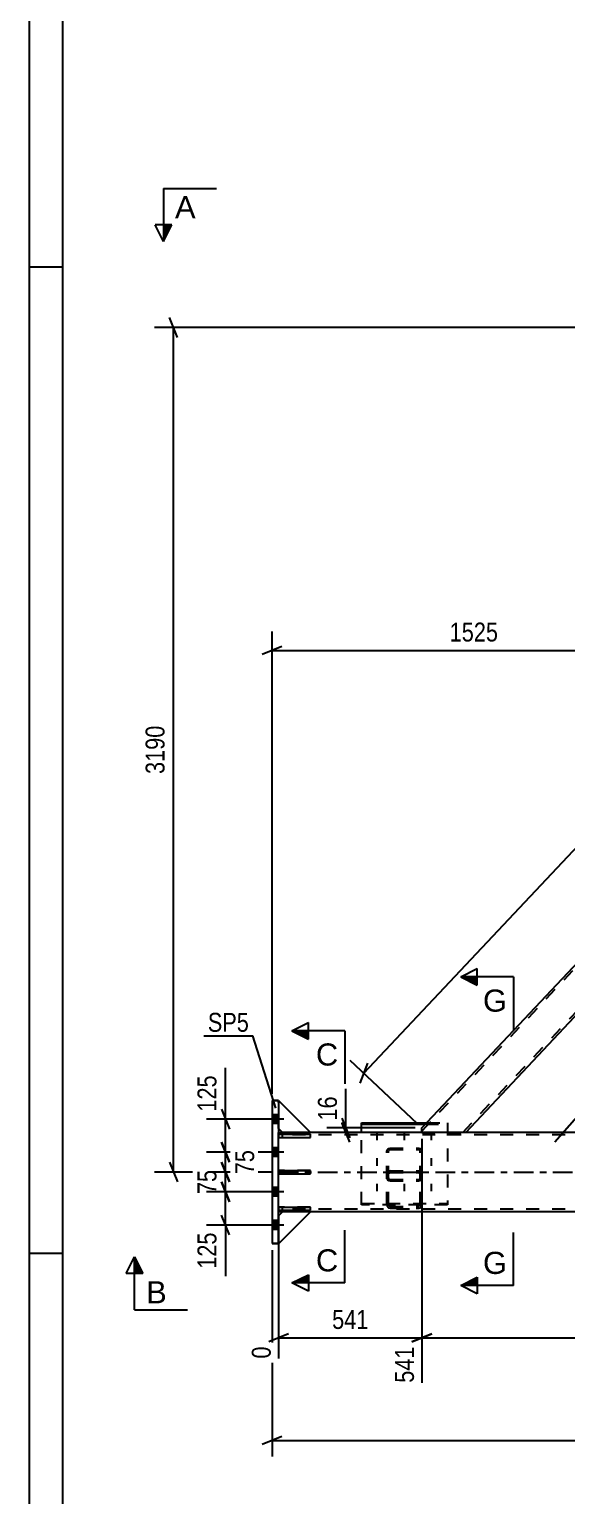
# Model space of a CAD drawing. Header units: millimetres. Extents: x -98 to 743, y -438 to 156.
# Drawn here: x -97.7 to -16.5, y -176.5 to 45 of the extents above; entities that cross this region are included whole.
import ezdxf

# ---------------------------------------------------------------- set-up
doc = ezdxf.new("R2010")
doc.units = ezdxf.units.MM
doc.linetypes.add('DXK_LINE_DOT2', pattern=[3.9198, 1.9599, -1.9599])
doc.linetypes.add('DXK_LINE_DOT3', pattern=[5.9187, 2.979, -0.9799, 0.9799, -0.9799])
doc.styles.add('Arial', font='ARIAL.TTF', dxfattribs={"height": 0.2})
doc.styles.add('Arial Narrow', font='ARIALN.TTF', dxfattribs={"height": 0.2})

# ---------------------------------------------------------------- blocks, each defined once
blk = doc.blocks.new('Unknown-761554712-1131')
at = {"color": 5, "linetype": 'Continuous'}
for p, q in [((-97.67, 156.09), (-97.67, -437.91)), ((-92.67, 151.09), (-92.67, -432.91)), ((-92.67, 9.09), (-97.67, 9.09)), ((-92.67, -139.91), (-97.67, -139.91))]:
    blk.add_line(p, q, dxfattribs=at)
blk = doc.blocks.new('Part-761554712-1737 - 1694')
at = {"color": 2, "linetype": 'Continuous'}
for p, q in [((-60, -116.8), (-61, -116.8)), ((-61, -116.8), (-61, -138.4)), ((-60, -116.8), (-60, -121.89)), ((-60, -127.39), (-60, -122.37)), ((-60, -132.89), (-60, -127.87)), ((-60, -138.4), (-60, -133.37)), ((-60, -138.4), (-61, -138.4))]:
    blk.add_line(p, q, dxfattribs=at)
at = {"color": 7, "linetype": 'DXK_LINE_DOT2'}
for p, q in [((-61, -116.8), (-60, -116.8)), ((-60, -122.37), (-60, -121.89)), ((-60, -127.87), (-60, -127.39)), ((-60, -133.37), (-60, -132.89)), ((-61, -138.4), (-60, -138.4))]:
    blk.add_line(p, q, dxfattribs=at)
blk = doc.blocks.new('Bolt-761554712-1721 - 1694')
at = {"linetype": 'Continuous'}
for points in [[(-61, -118.94), (-61, -120.26), (-60, -120.26), (-60, -118.94)], [(-61, -118.94), (-61, -120.26), (-60, -120.26), (-60, -118.94)], [(-61, -118.94), (-61, -120.26), (-60, -120.26), (-60, -118.94)], [(-61, -123.94), (-61, -125.26), (-60, -125.26), (-60, -123.94)], [(-61, -123.94), (-61, -125.26), (-60, -125.26), (-60, -123.94)], [(-61, -129.94), (-61, -131.26), (-60, -131.26), (-60, -129.94)], [(-61, -129.94), (-61, -131.26), (-60, -131.26), (-60, -129.94)], [(-61, -134.94), (-61, -136.26), (-60, -136.26), (-60, -134.94)], [(-61, -134.94), (-61, -136.26), (-60, -136.26), (-60, -134.94)], [(-61, -134.94), (-61, -136.26), (-60, -136.26), (-60, -134.94)]]:
    blk.add_hatch(color=1, dxfattribs=at).paths.add_polyline_path(points)
at = {"color": 1, "linetype": 'Continuous'}
for p, q in [((-59.24, -119.6), (-64, -119.6)), ((-59.24, -119.6), (-64, -119.6)), ((-59.24, -119.6), (-64, -119.6)), ((-60, -118.94), (-61, -118.94)), ((-60, -118.94), (-61, -118.94)), ((-60, -118.94), (-61, -118.94)), ((-60, -120.26), (-61, -120.26)), ((-60, -120.26), (-61, -120.26)), ((-60, -120.26), (-61, -120.26)), ((-60, -123.94), (-61, -123.94)), ((-60, -123.94), (-61, -123.94)), ((-59.24, -124.6), (-64, -124.6)), ((-59.24, -124.6), (-64, -124.6)), ((-60, -125.26), (-61, -125.26)), ((-60, -125.26), (-61, -125.26)), ((-59.24, -130.6), (-64, -130.6)), ((-59.24, -130.6), (-64, -130.6)), ((-60, -129.94), (-61, -129.94)), ((-60, -129.94), (-61, -129.94)), ((-60, -131.26), (-61, -131.26)), ((-60, -131.26), (-61, -131.26)), ((-60, -134.94), (-61, -134.94)), ((-60, -134.94), (-61, -134.94)), ((-60, -134.94), (-61, -134.94)), ((-59.24, -135.6), (-64, -135.6)), ((-59.24, -135.6), (-64, -135.6)), ((-59.24, -135.6), (-64, -135.6)), ((-60, -136.26), (-61, -136.26)), ((-60, -136.26), (-61, -136.26)), ((-60, -136.26), (-61, -136.26))]:
    blk.add_line(p, q, dxfattribs=at)
blk = doc.blocks.new('Part-761554712-2083 - 1694')
at = {"color": 2, "linetype": 'Continuous'}
for p, q in [((-60, -116.8), (-55.2, -121.6)), ((-60, -121), (-59.4, -121.6)), ((-55.2, -121.6), (-59.4, -121.6))]:
    blk.add_line(p, q, dxfattribs=at)
at = {"color": 7, "linetype": 'DXK_LINE_DOT2'}
blk.add_line((-60, -116.8), (-60, -121), dxfattribs=at)
blk = doc.blocks.new('Part-761554712-1777 - 1694')
at = {"color": 2, "linetype": 'Continuous'}
for p, q in [((-38.36, -120.94), (69.73, -6)), ((76.36, -6.66), (76.36, -6)), ((76.36, -6.66), (22.63, -63.8)), ((-31.73, -121.6), (19, -67.65)), ((-38.36, -121.6), (-38.36, -120.94))]:
    blk.add_line(p, q, dxfattribs=at)
at = {"color": 7, "linetype": 'DXK_LINE_DOT2'}
for p, q in [((-38.36, -121.41), (70.17, -6)), ((-32.17, -121.6), (76.36, -6.19)), ((69.73, -6), (76.36, -6)), ((19, -67.65), (22.63, -63.8)), ((-38.36, -121.6), (-31.73, -121.6))]:
    blk.add_line(p, q, dxfattribs=at)
blk = doc.blocks.new('Part-761554712-2089 - 1694')
at = {"color": 2, "linetype": 'Continuous'}
for p, q in [((-60, -121.89), (-60, -122.37)), ((-60, -121.89), (-55.2, -121.89)), ((-60, -122.37), (-55.2, -122.37)), ((-55.2, -122.37), (-55.2, -121.89))]:
    blk.add_line(p, q, dxfattribs=at)
at = {"color": 7, "linetype": 'DXK_LINE_DOT2'}
blk.add_line((-59.4, -122.37), (-59.4, -121.89), dxfattribs=at)
blk = doc.blocks.new('Part-761554712-2101 - 1694')
at = {"color": 7, "linetype": 'DXK_LINE_DOT2'}
for p, q in [((-55.2, -132.89), (-60, -132.89)), ((-60, -132.89), (-60, -133.37)), ((-59.4, -133.37), (-59.4, -132.89)), ((-55.2, -133.37), (-55.2, -132.89)), ((-60, -133.37), (-55.2, -133.37))]:
    blk.add_line(p, q, dxfattribs=at)
blk = doc.blocks.new('Part-761554712-1946 - 1694')
at = {"color": 7, "linetype": 'DXK_LINE_DOT2'}
for p, q in [((-43.5, -124.12), (-43.34, -124.02)), ((-43.34, -124.02), (-43.16, -123.98)), ((-43.16, -123.98), (-38.84, -123.98)), ((-38.84, -123.98), (-38.66, -124.02)), ((-38.66, -124.02), (-38.5, -124.12)), ((-43.64, -124.43), (-43.6, -124.26)), ((-43.64, -132.54), (-43.64, -124.43)), ((-43.6, -124.26), (-43.5, -124.12)), ((-43.38, -124.35), (-43.4, -124.43)), ((-43.4, -132.54), (-43.4, -124.43)), ((-43.33, -124.27), (-43.38, -124.35)), ((-43.25, -124.23), (-43.33, -124.27)), ((-43.16, -124.21), (-43.25, -124.23)), ((-43.16, -124.21), (-38.84, -124.21)), ((-38.75, -124.23), (-38.84, -124.21)), ((-38.67, -124.27), (-38.75, -124.23)), ((-38.62, -124.35), (-38.67, -124.27)), ((-38.6, -124.43), (-38.62, -124.35)), ((-38.6, -132.54), (-38.6, -124.43)), ((-38.5, -124.12), (-38.4, -124.26)), ((-38.4, -124.26), (-38.36, -124.43)), ((-38.36, -132.54), (-38.36, -124.43)), ((-43.6, -127.75), (-43.64, -127.94)), ((-43.4, -127.94), (-43.38, -127.84)), ((-43.38, -127.84), (-43.33, -127.76)), ((-43.16, -127.43), (-43.34, -127.47)), ((-43.33, -127.76), (-43.25, -127.7)), ((-43.25, -127.7), (-43.16, -127.69)), ((-43.16, -127.43), (-38.84, -127.43)), ((-43.16, -127.69), (-38.84, -127.69)), ((-38.66, -127.47), (-38.84, -127.43)), ((-38.84, -127.69), (-38.75, -127.7)), ((-38.75, -127.7), (-38.67, -127.76)), ((-38.67, -127.76), (-38.62, -127.84)), ((-38.62, -127.84), (-38.6, -127.94)), ((-38.36, -127.94), (-38.4, -127.75)), ((-43.6, -128.67), (-43.64, -128.49)), ((-43.5, -128.81), (-43.6, -128.67)), ((-43.34, -128.91), (-43.5, -128.81)), ((-43.4, -128.49), (-43.38, -128.58)), ((-43.38, -128.58), (-43.33, -128.65)), ((-43.16, -128.94), (-43.34, -128.91)), ((-43.33, -128.65), (-43.25, -128.7)), ((-43.25, -128.7), (-43.16, -128.72)), ((-43.16, -128.72), (-38.84, -128.72)), ((-43.16, -128.94), (-38.84, -128.94)), ((-38.84, -128.72), (-38.75, -128.7)), ((-38.66, -128.91), (-38.84, -128.94)), ((-38.75, -128.7), (-38.67, -128.65)), ((-38.67, -128.65), (-38.62, -128.58)), ((-38.5, -128.81), (-38.66, -128.91)), ((-38.62, -128.58), (-38.6, -128.49)), ((-38.4, -128.67), (-38.5, -128.81)), ((-38.36, -128.49), (-38.4, -128.67)), ((-43.64, -132.54), (-43.6, -132.73)), ((-43.38, -132.64), (-43.4, -132.54)), ((-43.33, -132.72), (-43.38, -132.64)), ((-43.25, -132.77), (-43.33, -132.72)), ((-43.16, -132.79), (-43.25, -132.77)), ((-43.16, -132.79), (-38.84, -132.79)), ((-38.75, -132.77), (-38.84, -132.79)), ((-38.67, -132.72), (-38.75, -132.77)), ((-38.62, -132.64), (-38.67, -132.72)), ((-38.6, -132.54), (-38.62, -132.64)), ((-38.4, -132.73), (-38.36, -132.54)), ((-43.34, -133.01), (-43.16, -133.05)), ((-43.16, -133.05), (-38.84, -133.05)), ((-38.84, -133.05), (-38.66, -133.01))]:
    blk.add_line(p, q, dxfattribs=at)
for centre, start, end in [((-43.14, -127.92), 114.32, 159.2417), ((-38.86, -127.92), 20.7583, 65.68), ((-43.14, -132.56), 200.7583, 245.68), ((-38.86, -132.56), 294.32, 339.2417)]:
    blk.add_arc(centre, 0.496, start, end, dxfattribs=at)
blk = doc.blocks.new('Part-761554712-1951 - 1694')
at = {"color": 2, "linetype": 'Continuous'}
for p, q in [((-47.5, -120.14), (-37.6, -120.14)), ((-47.5, -121.6), (-47.5, -120.14)), ((-47.5, -120.36), (-37.81, -120.36))]:
    blk.add_line(p, q, dxfattribs=at)
at = {"color": 7, "linetype": 'DXK_LINE_DOT2'}
for p, q in [((-47.5, -132.57), (-47.5, -121.6)), ((-37.81, -120.36), (-34.5, -120.36)), ((-37.6, -120.14), (-34.5, -120.14)), ((-34.5, -120.14), (-34.5, -132.57)), ((-47.5, -132.35), (-34.5, -132.35)), ((-34.5, -132.57), (-47.5, -132.57))]:
    blk.add_line(p, q, dxfattribs=at)
blk = doc.blocks.new('Part-761554712-2008 - 1694')
at = {"color": 2, "linetype": 'Continuous'}
for p, q in [((-60, -121.6), (-59.4, -121.6)), ((441.41, -121.6), (-55.2, -121.6)), ((571.24, -133.6), (-60, -133.6))]:
    blk.add_line(p, q, dxfattribs=at)
at = {"color": 7, "linetype": 'DXK_LINE_DOT2'}
for p, q in [((-60, -133.6), (-60, -121.6)), ((-55.2, -121.6), (-59.4, -121.6)), ((571.24, -122), (-60, -122)), ((571.24, -133.2), (-60, -133.2))]:
    blk.add_line(p, q, dxfattribs=at)
at = {"color": 7, "linetype": 'DXK_LINE_DOT3'}
blk.add_line((-60, -127.6), (571.24, -127.6), dxfattribs=at)
blk = doc.blocks.new('Part-761554712-2095 - 1694')
at = {"color": 7, "linetype": 'DXK_LINE_DOT2'}
for p, q in [((-55.2, -127.39), (-60, -127.39)), ((-60, -127.39), (-60, -127.87)), ((-60, -127.87), (-55.2, -127.87)), ((-59.4, -127.87), (-59.4, -127.39)), ((-55.2, -127.87), (-55.2, -127.39))]:
    blk.add_line(p, q, dxfattribs=at)
blk = doc.blocks.new('Part-761554712-2074 - 1694')
at = {"color": 7, "linetype": 'DXK_LINE_DOT2'}
for p, q in [((-59.4, -133.63), (-60, -134.23)), ((-60, -138.43), (-55.2, -133.63)), ((-60, -134.23), (-60, -138.43)), ((-55.2, -133.63), (-59.4, -133.63))]:
    blk.add_line(p, q, dxfattribs=at)
blk = doc.blocks.new('Part-761554712-2077 - 1694')
at = {"color": 2, "linetype": 'Continuous'}
for p, q in [((-59.4, -133.63), (-60, -134.23)), ((-60, -138.43), (-55.2, -133.63)), ((-55.2, -133.63), (-59.4, -133.63)), ((-60, -138.4), (-60, -138.43))]:
    blk.add_line(p, q, dxfattribs=at)
at = {"color": 7, "linetype": 'DXK_LINE_DOT2'}
blk.add_line((-60, -138.43), (-60, -134.23), dxfattribs=at)
blk = doc.blocks.new('Part-761554712-2080 - 1694')
at = {"color": 7, "linetype": 'DXK_LINE_DOT2'}
for p, q in [((-60, -121), (-60, -116.8)), ((-60, -116.8), (-55.2, -121.6)), ((-59.4, -121.6), (-60, -121)), ((-55.2, -121.6), (-59.4, -121.6))]:
    blk.add_line(p, q, dxfattribs=at)
blk = doc.blocks.new('Part-761554712-2086 - 1694')
at = {"color": 2, "linetype": 'Continuous'}
for p, q in [((-60, -127.39), (-60, -127.87)), ((-60, -127.39), (-55.2, -127.39)), ((-60, -127.87), (-55.2, -127.87)), ((-55.2, -127.87), (-55.2, -127.39))]:
    blk.add_line(p, q, dxfattribs=at)
at = {"color": 7, "linetype": 'DXK_LINE_DOT2'}
blk.add_line((-59.4, -127.87), (-59.4, -127.39), dxfattribs=at)
blk = doc.blocks.new('Part-761554712-2092 - 1694')
at = {"color": 2, "linetype": 'Continuous'}
for p, q in [((-60, -132.89), (-60, -133.37)), ((-60, -132.89), (-55.2, -132.89)), ((-55.2, -133.37), (-55.2, -132.89)), ((-60, -133.37), (-55.2, -133.37))]:
    blk.add_line(p, q, dxfattribs=at)
at = {"color": 7, "linetype": 'DXK_LINE_DOT2'}
blk.add_line((-59.4, -133.37), (-59.4, -132.89), dxfattribs=at)
blk = doc.blocks.new('Part-761554712-2098 - 1694')
at = {"color": 7, "linetype": 'DXK_LINE_DOT2'}
for p, q in [((-55.2, -121.89), (-60, -121.89)), ((-60, -121.89), (-60, -122.37)), ((-60, -122.37), (-55.2, -122.37)), ((-59.4, -122.37), (-59.4, -121.89)), ((-55.2, -122.37), (-55.2, -121.89))]:
    blk.add_line(p, q, dxfattribs=at)
blk = doc.blocks.new('Bolt-761554712-2183 - 1694')
at = {"color": 1, "linetype": 'DXK_LINE_DOT2'}
for p, q in [((-45.1, -122.79), (-45.1, -121.65)), ((-41, -122.79), (-41, -121.65)), ((-36.9, -122.79), (-36.9, -121.65)), ((-45.1, -126.64), (-45.1, -125.51)), ((-36.9, -126.64), (-36.9, -125.51)), ((-45.1, -130.49), (-45.1, -129.36)), ((-41, -130.49), (-41, -129.36)), ((-36.9, -130.49), (-36.9, -129.36))]:
    blk.add_line(p, q, dxfattribs=at)
blk = doc.blocks.new('StraightDimension-761554712-2397 - 1694')
at = {"color": 7, "linetype": 'Continuous'}
for p, q in [((-1, 0), (-78.74, 0)), ((-75.29, -1.5), (-76.49, 1.5)), ((-75.89, -127.6), (-75.89, 0)), ((-76.49, -126.1), (-75.29, -129.1)), ((-61, -127.6), (-78.74, -127.6))]:
    blk.add_line(p, q, dxfattribs=at)
at = {"color": 0}
blk.add_wipeout([(-76.64, -59.54), (-80.84, -59.54), (-80.84, -68.06), (-76.64, -68.06)], dxfattribs=at)
at = {"color": 3, "style": 'Arial Narrow'}
blk.add_text('3190', height=2.863, rotation=90.0002, dxfattribs=at).set_placement((-77.24, -67.46))
blk = doc.blocks.new('StraightDimension-761554712-8963 - 1694')
at = {"color": 7, "linetype": 'Continuous'}
for p, q in [((-68.65, -126.1), (-67.45, -129.1)), ((-61, -127.6), (-70.9, -127.6)), ((-68.05, -130.6), (-68.05, -127.6)), ((-62, -130.6), (-70.9, -130.6)), ((-67.45, -132.1), (-68.65, -129.1))]:
    blk.add_line(p, q, dxfattribs=at)
at = {"color": 0}
blk.add_wipeout([(-68.8, -126.67), (-73, -126.67), (-73, -131.53), (-68.8, -131.53)], dxfattribs=at)
at = {"color": 3, "style": 'Arial Narrow'}
blk.add_text('75', height=2.863, rotation=90.0002, dxfattribs=at).set_placement((-69.4, -130.93))
blk = doc.blocks.new('StraightDimension-761554712-2417 - 1694')
at = {"color": 7, "linetype": 'Continuous'}
for p, q in [((0, -7), (0, -51.2)), ((-61, -115.8), (-61, -45.95)), ((-59.5, -48.2), (-62.5, -49.4)), ((-1.5, -49.4), (1.5, -48.2)), ((-61, -48.8), (0, -48.8))]:
    blk.add_line(p, q, dxfattribs=at)
at = {"color": 0}
blk.add_wipeout([(-26.24, -48.05), (-26.24, -43.85), (-34.76, -43.85), (-34.76, -48.05)], dxfattribs=at)
at = {"color": 3, "style": 'Arial Narrow'}
blk.add_text('1525', height=2.863, dxfattribs=at).set_placement((-34.16, -47.45))
blk = doc.blocks.new('StraightDimension-761554712-2334 - 1694')
at = {"color": 7, "linetype": 'Continuous'}
for p, q in [((-47.15, -112.68), (60.95, 2.26)), ((69.01, -5.31), (58.87, 4.21)), ((60.36, 0.76), (61.54, 3.77)), ((-39.09, -120.26), (-49.22, -110.73)), ((-46.56, -111.17), (-47.74, -114.18))]:
    blk.add_line(p, q, dxfattribs=at)
at = {"color": 0}
blk.add_wipeout([(9.27, -51.59), (6.21, -48.72), (0.38, -54.92), (3.44, -57.79)], dxfattribs=at)
at = {"color": 3, "style": 'Arial Narrow'}
blk.add_text('3945', height=2.863, rotation=46.7591, dxfattribs=at).set_placement((3.41, -56.95))
blk = doc.blocks.new('StraightDimension-761554712-2355 - 1694')
at = {"color": 7, "linetype": 'Continuous'}
for p, q in [((-50.45, -119.44), (-49.25, -122.44)), ((-39.36, -120.94), (-52.7, -120.94)), ((-39.36, -121.6), (-52.7, -121.6)), ((-49.25, -123.1), (-50.45, -120.1)), ((-49.85, -121.6), (-49.85, -120.94))]:
    blk.add_line(p, q, dxfattribs=at)
at = {"color": 0}
blk.add_wipeout([(-50.6, -115.56), (-54.8, -115.56), (-54.8, -120.42), (-50.6, -120.42)], dxfattribs=at)
at = {"color": 7, "linetype": 'Continuous'}
blk.add_line((-49.85, -120.94), (-49.85, -115.03), dxfattribs=at)
blk.add_line((-49.85, -120.94), (-49.85, -115.03), dxfattribs=at)
at = {"color": 3, "style": 'Arial Narrow'}
blk.add_text('16', height=2.863, rotation=90.0002, dxfattribs=at).set_placement((-51.2, -119.82))
blk = doc.blocks.new('StraightDimension-761554712-2712 - 1694')
at = {"color": 7, "linetype": 'Continuous'}
for p, q in [((-61, -139.4), (-61, -170.55)), ((-59.5, -167.55), (-62.5, -168.75)), ((-61, -168.15), (610.74, -168.15))]:
    blk.add_line(p, q, dxfattribs=at)
blk = doc.blocks.new('StraightDimension-761554712-8961 - 1694')
at = {"color": 7, "linetype": 'Continuous'}
for p, q in [((-62, -119.6), (-70.9, -119.6)), ((-68.65, -118.1), (-67.45, -121.1)), ((-68.05, -124.6), (-68.05, -119.6)), ((-67.45, -126.1), (-68.65, -123.1)), ((-62, -124.6), (-70.9, -124.6))]:
    blk.add_line(p, q, dxfattribs=at)
at = {"color": 0}
blk.add_wipeout([(-68.8, -112.39), (-73, -112.39), (-73, -119.07), (-68.8, -119.07)], dxfattribs=at)
at = {"color": 7, "linetype": 'Continuous'}
blk.add_line((-68.05, -119.6), (-68.05, -111.87), dxfattribs=at)
blk.add_line((-68.05, -119.6), (-68.05, -111.87), dxfattribs=at)
at = {"color": 3, "style": 'Arial Narrow'}
blk.add_text('125', height=2.863, rotation=90.0002, dxfattribs=at).set_placement((-69.4, -118.47))
blk = doc.blocks.new('StraightDimension-761554712-8962 - 1694')
at = {"color": 7, "linetype": 'Continuous'}
for p, q in [((-68.65, -123.1), (-67.45, -126.1)), ((-62, -124.6), (-70.45, -124.6)), ((-67.45, -129.1), (-68.65, -126.1)), ((-68.05, -127.6), (-68.05, -124.6)), ((-61, -127.6), (-70.45, -127.6))]:
    blk.add_line(p, q, dxfattribs=at)
at = {"color": 0}
blk.add_wipeout([(-63.1, -123.67), (-67.3, -123.67), (-67.3, -128.53), (-63.1, -128.53)], dxfattribs=at)
at = {"color": 3, "style": 'Arial Narrow'}
blk.add_text('75', height=2.863, rotation=90.0002, dxfattribs=at).set_placement((-63.7, -127.93))
blk = doc.blocks.new('StraightDimension-761554712-8964 - 1694')
at = {"color": 7, "linetype": 'Continuous'}
for p, q in [((-62, -130.6), (-70.9, -130.6)), ((-68.65, -129.1), (-67.45, -132.1)), ((-68.05, -135.6), (-68.05, -130.6)), ((-67.45, -137.1), (-68.65, -134.1)), ((-62, -135.6), (-70.9, -135.6))]:
    blk.add_line(p, q, dxfattribs=at)
at = {"color": 0}
blk.add_wipeout([(-68.8, -136.12), (-73, -136.12), (-73, -142.81), (-68.8, -142.81)], dxfattribs=at)
at = {"color": 7, "linetype": 'Continuous'}
blk.add_line((-68.05, -135.6), (-68.05, -143.33), dxfattribs=at)
blk.add_line((-68.05, -135.6), (-68.05, -143.33), dxfattribs=at)
at = {"color": 3, "style": 'Arial Narrow'}
blk.add_text('125', height=2.863, rotation=90.0002, dxfattribs=at).set_placement((-69.4, -142.21))
blk = doc.blocks.new('StraightDimension-761554712-9259 - 1694')
at = {"color": 7, "linetype": 'Continuous'}
for p, q in [((-38.36, -122.6), (-38.36, -159.43)), ((69.73, -122.6), (69.73, -161.26)), ((-36.86, -152.05), (-39.86, -153.25)), ((-38.36, -152.65), (69.73, -152.65)), ((68.23, -153.25), (71.23, -152.05))]:
    blk.add_line(p, q, dxfattribs=at)
at = {"color": 0}
blk.add_wipeout([(19.94, -151.9), (19.94, -147.7), (11.43, -147.7), (11.43, -151.9)], dxfattribs=at)
at = {"color": 0, "linetype": 'Continuous'}
blk.add_wipeout([(69.13, -153.35), (64.93, -153.35), (64.93, -161.86), (69.13, -161.86)], dxfattribs=at)
at = {"color": 3, "style": 'Arial Narrow'}
blk.add_text('2702', height=2.863, dxfattribs=at).set_placement((12.03, -151.3))
at = {"color": 3, "linetype": 'Continuous', "style": 'Arial Narrow'}
blk.add_text('3243', height=2.863, rotation=90.0002, dxfattribs=at).set_placement((68.53, -161.26))
blk = doc.blocks.new('StraightDimension-761554712-9260 - 1694')
at = {"color": 7, "linetype": 'Continuous'}
for p, q in [((-38.36, -122.6), (-38.36, -159.43)), ((-60, -134.63), (-60, -155.78)), ((-58.5, -152.05), (-61.5, -153.25)), ((-60, -152.65), (-38.36, -152.65)), ((-39.86, -153.25), (-36.86, -152.05))]:
    blk.add_line(p, q, dxfattribs=at)
at = {"color": 0}
blk.add_wipeout([(-45.84, -151.9), (-45.84, -147.7), (-52.52, -147.7), (-52.52, -151.9)], dxfattribs=at)
at = {"color": 0, "linetype": 'Continuous'}
for points in [[(-60.6, -153.35), (-64.8, -153.35), (-64.8, -156.38), (-60.6, -156.38)], [(-38.96, -153.35), (-43.16, -153.35), (-43.16, -160.03), (-38.96, -160.03)]]:
    blk.add_wipeout(points, dxfattribs=at)
at = {"color": 3, "style": 'Arial Narrow'}
blk.add_text('541', height=2.863, dxfattribs=at).set_placement((-51.92, -151.3))
at = {"color": 3, "linetype": 'Continuous', "style": 'Arial Narrow'}
for s, height, p in [('0', 2.86, (-61.2, -155.78)), ('541', 2.863, (-39.56, -159.43))]:
    blk.add_text(s, height=height, rotation=90.0002, dxfattribs=at).set_placement(p)
blk = doc.blocks.new('Mark-761554712-1733 - 1694')
at = {"color": 0}
blk.add_wipeout([(-64.49, -106.41), (-64.49, -103.41), (-70.7, -103.41), (-70.7, -106.41)], dxfattribs=at)
blk.add_wipeout([(-64.49, -106.41), (-64.49, -103.41), (-70.7, -103.41), (-70.7, -106.41)], dxfattribs=at)
at = {"color": 30, "linetype": 'Continuous'}
for p in [(-71.3, -107.01), (-60.44, -117.95)]:
    blk.add_line(p, (-63.89, -107.01), dxfattribs=at)
at = {"color": 3, "style": 'Arial Narrow'}
blk.add_text('SP5', height=2.863, dxfattribs=at).set_placement((-70.7, -106.41))
blk = doc.blocks.new('SectionMark-761554712-3411 - 1694')
at = {"color": 6, "linetype": 'Continuous'}
for p, q in [((-77.41, 21), (-77.41, 13)), ((-77.41, 13), (-78.66, 15.5))]:
    blk.add_line(p, q, dxfattribs=at)
at = {"color": 0, "linetype": 'Continuous'}
blk.add_wipeout([(-72.55, 16.5), (-72.55, 20), (-75.66, 20), (-75.66, 16.5)], dxfattribs=at)
at = {"linetype": 'Continuous'}
blk.add_hatch(color=6, dxfattribs=at).paths.add_polyline_path([(-77.41, 15.5), (-76.16, 15.5), (-77.41, 13)])
at = {"color": 6, "linetype": 'Continuous'}
for p, q in [((-77.41, 21), (-69.41, 21)), ((-76.16, 15.5), (-78.66, 15.5)), ((-77.41, 13), (-76.16, 15.5))]:
    blk.add_line(p, q, dxfattribs=at)
at = {"color": 3, "linetype": 'Continuous', "style": 'Arial'}
blk.add_text('A', height=3.34, dxfattribs=at).set_placement((-75.66, 16.5))
blk = doc.blocks.new('Mark-761554712-2004 - 1694')
at = {"color": 0}
blk.add_wipeout([(-2.44, -116.54), (-2.44, -113.54), (-12.49, -113.54), (-12.49, -116.54)], dxfattribs=at)
blk.add_wipeout([(-2.44, -116.54), (-2.44, -113.54), (-12.49, -113.54), (-12.49, -116.54)], dxfattribs=at)
at = {"color": 30, "linetype": 'Continuous'}
for p, q in [((-18.25, -123.02), (-13.09, -117.14)), ((-13.09, -117.14), (-1.84, -117.14))]:
    blk.add_line(p, q, dxfattribs=at)
at = {"color": 3, "style": 'Arial Narrow'}
blk.add_text('BC421', height=2.863, dxfattribs=at).set_placement((-12.49, -116.54))
blk = doc.blocks.new('SectionMark-761554712-3409 - 1694')
at = {"color": 6, "linetype": 'Continuous'}
for p in [(-83.02, -142.93), (-81.77, -148.43)]:
    blk.add_line(p, (-81.77, -140.43), dxfattribs=at)
at = {"color": 0, "linetype": 'Continuous'}
blk.add_wipeout([(-76.91, -147.43), (-76.91, -143.93), (-80.02, -143.93), (-80.02, -147.43)], dxfattribs=at)
at = {"linetype": 'Continuous'}
blk.add_hatch(color=6, dxfattribs=at).paths.add_polyline_path([(-80.52, -142.93), (-81.77, -142.93), (-81.77, -140.43)])
at = {"color": 6, "linetype": 'Continuous'}
for p, q in [((-81.77, -140.43), (-80.52, -142.93)), ((-80.52, -142.93), (-83.02, -142.93)), ((-81.77, -148.43), (-73.77, -148.43))]:
    blk.add_line(p, q, dxfattribs=at)
at = {"color": 3, "linetype": 'Continuous', "style": 'Arial'}
blk.add_text('B', height=3.34, dxfattribs=at).set_placement((-80.02, -147.43))
blk = doc.blocks.new('SectionMark-761554712-3413 - 1694')
at = {"linetype": 'Continuous'}
for points in [[(-55.5, -106.26), (-55.5, -107.51), (-58, -106.26)], [(-55.5, -143.11), (-55.5, -144.36), (-58, -144.36)]]:
    blk.add_hatch(color=6, dxfattribs=at).paths.add_polyline_path(points)
at = {"color": 6, "linetype": 'Continuous'}
for p, q in [((-58, -106.26), (-55.5, -105.01)), ((-50, -106.26), (-58, -106.26)), ((-58, -106.26), (-55.5, -107.51)), ((-55.5, -107.51), (-55.5, -105.01)), ((-58, -144.36), (-55.5, -143.11)), ((-55.5, -143.11), (-55.5, -145.61)), ((-50, -144.36), (-58, -144.36)), ((-55.5, -145.61), (-58, -144.36))]:
    blk.add_line(p, q, dxfattribs=at)
at = {"color": 0, "linetype": 'Continuous'}
for points in [[(-51, -111.51), (-51, -108.01), (-54.37, -108.01), (-54.37, -111.51)], [(-51, -142.61), (-51, -139.11), (-54.37, -139.11), (-54.37, -142.61)]]:
    blk.add_wipeout(points, dxfattribs=at)
at = {"color": 6, "linetype": 'Continuous'}
for p, q in [((-50, -106.26), (-50, -114.26)), ((-50, -144.36), (-50, -136.36))]:
    blk.add_line(p, q, dxfattribs=at)
at = {"color": 3, "linetype": 'Continuous', "style": 'Arial'}
for p in [(-54.37, -111.51), (-54.37, -142.61)]:
    blk.add_text('C', height=3.34, dxfattribs=at).set_placement(p)
blk = doc.blocks.new('SectionMark-761554712-3465 - 1694')
at = {"color": 6, "linetype": 'Continuous'}
for p, q in [((-32.5, -98.12), (-30, -96.87)), ((-24.5, -98.12), (-32.5, -98.12)), ((-24.5, -144.74), (-32.5, -144.74)), ((-30, -145.99), (-32.5, -144.74))]:
    blk.add_line(p, q, dxfattribs=at)
at = {"color": 0, "linetype": 'Continuous'}
for points in [[(-25.5, -103.37), (-25.5, -99.87), (-29.13, -99.87), (-29.13, -103.37)], [(-25.5, -142.99), (-25.5, -139.49), (-29.13, -139.49), (-29.13, -142.99)]]:
    blk.add_wipeout(points, dxfattribs=at)
at = {"linetype": 'Continuous'}
for points in [[(-30, -98.12), (-30, -99.37), (-32.5, -98.12)], [(-30, -143.49), (-30, -144.74), (-32.5, -144.74)]]:
    blk.add_hatch(color=6, dxfattribs=at).paths.add_polyline_path(points)
at = {"color": 6, "linetype": 'Continuous'}
for p, q in [((-30, -99.37), (-30, -96.87)), ((-32.5, -98.12), (-30, -99.37)), ((-24.5, -98.12), (-24.5, -106.12)), ((-24.5, -144.74), (-24.5, -136.74)), ((-32.5, -144.74), (-30, -143.49)), ((-30, -143.49), (-30, -145.99))]:
    blk.add_line(p, q, dxfattribs=at)
at = {"color": 3, "linetype": 'Continuous', "style": 'Arial'}
for p in [(-29.13, -103.37), (-29.13, -142.99)]:
    blk.add_text('G', height=3.34, dxfattribs=at).set_placement(p)

msp = doc.modelspace()

# ---------------------------------------------------------------- block references
for name in ['Unknown-761554712-1131', 'Part-761554712-1777 - 1694', 'Part-761554712-1737 - 1694', 'Part-761554712-2083 - 1694', 'Part-761554712-2080 - 1694', 'Bolt-761554712-1721 - 1694', 'Part-761554712-2008 - 1694', 'Part-761554712-1951 - 1694', 'Bolt-761554712-2183 - 1694', 'Part-761554712-2089 - 1694', 'Part-761554712-2098 - 1694', 'Part-761554712-1946 - 1694', 'Part-761554712-2095 - 1694', 'Part-761554712-2086 - 1694', 'Part-761554712-2101 - 1694', 'Part-761554712-2092 - 1694', 'Part-761554712-2074 - 1694', 'Part-761554712-2077 - 1694']:
    msp.add_blockref(name, (0, 0))

# ---------------------------------------------------------------- next in the draw order: block references
for name in ['SectionMark-761554712-3411 - 1694', 'StraightDimension-761554712-2397 - 1694', 'StraightDimension-761554712-2712 - 1694']:
    msp.add_blockref(name, (0, 0))

# ---------------------------------------------------------------- next in the draw order: block references
for name in ['StraightDimension-761554712-2417 - 1694', 'StraightDimension-761554712-8963 - 1694']:
    msp.add_blockref(name, (0, 0))

# ---------------------------------------------------------------- next in the draw order: block references
for name in ['StraightDimension-761554712-2334 - 1694', 'StraightDimension-761554712-8961 - 1694']:
    msp.add_blockref(name, (0, 0))

# ---------------------------------------------------------------- next in the draw order: block references
for name in ['Mark-761554712-1733 - 1694', 'StraightDimension-761554712-2355 - 1694', 'StraightDimension-761554712-8962 - 1694']:
    msp.add_blockref(name, (0, 0))

# ---------------------------------------------------------------- next in the draw order: block references
for name in ['StraightDimension-761554712-9259 - 1694', 'StraightDimension-761554712-8964 - 1694']:
    msp.add_blockref(name, (0, 0))

# ---------------------------------------------------------------- next in the draw order: block references
for name in ['Mark-761554712-2004 - 1694', 'StraightDimension-761554712-9260 - 1694']:
    msp.add_blockref(name, (0, 0))

# ---------------------------------------------------------------- next in the draw order: block references
msp.add_blockref('SectionMark-761554712-3409 - 1694', (0, 0))

# ---------------------------------------------------------------- next in the draw order: block references
for name in ['SectionMark-761554712-3465 - 1694', 'SectionMark-761554712-3413 - 1694']:
    msp.add_blockref(name, (0, 0))

doc.saveas('drawing.dxf')
